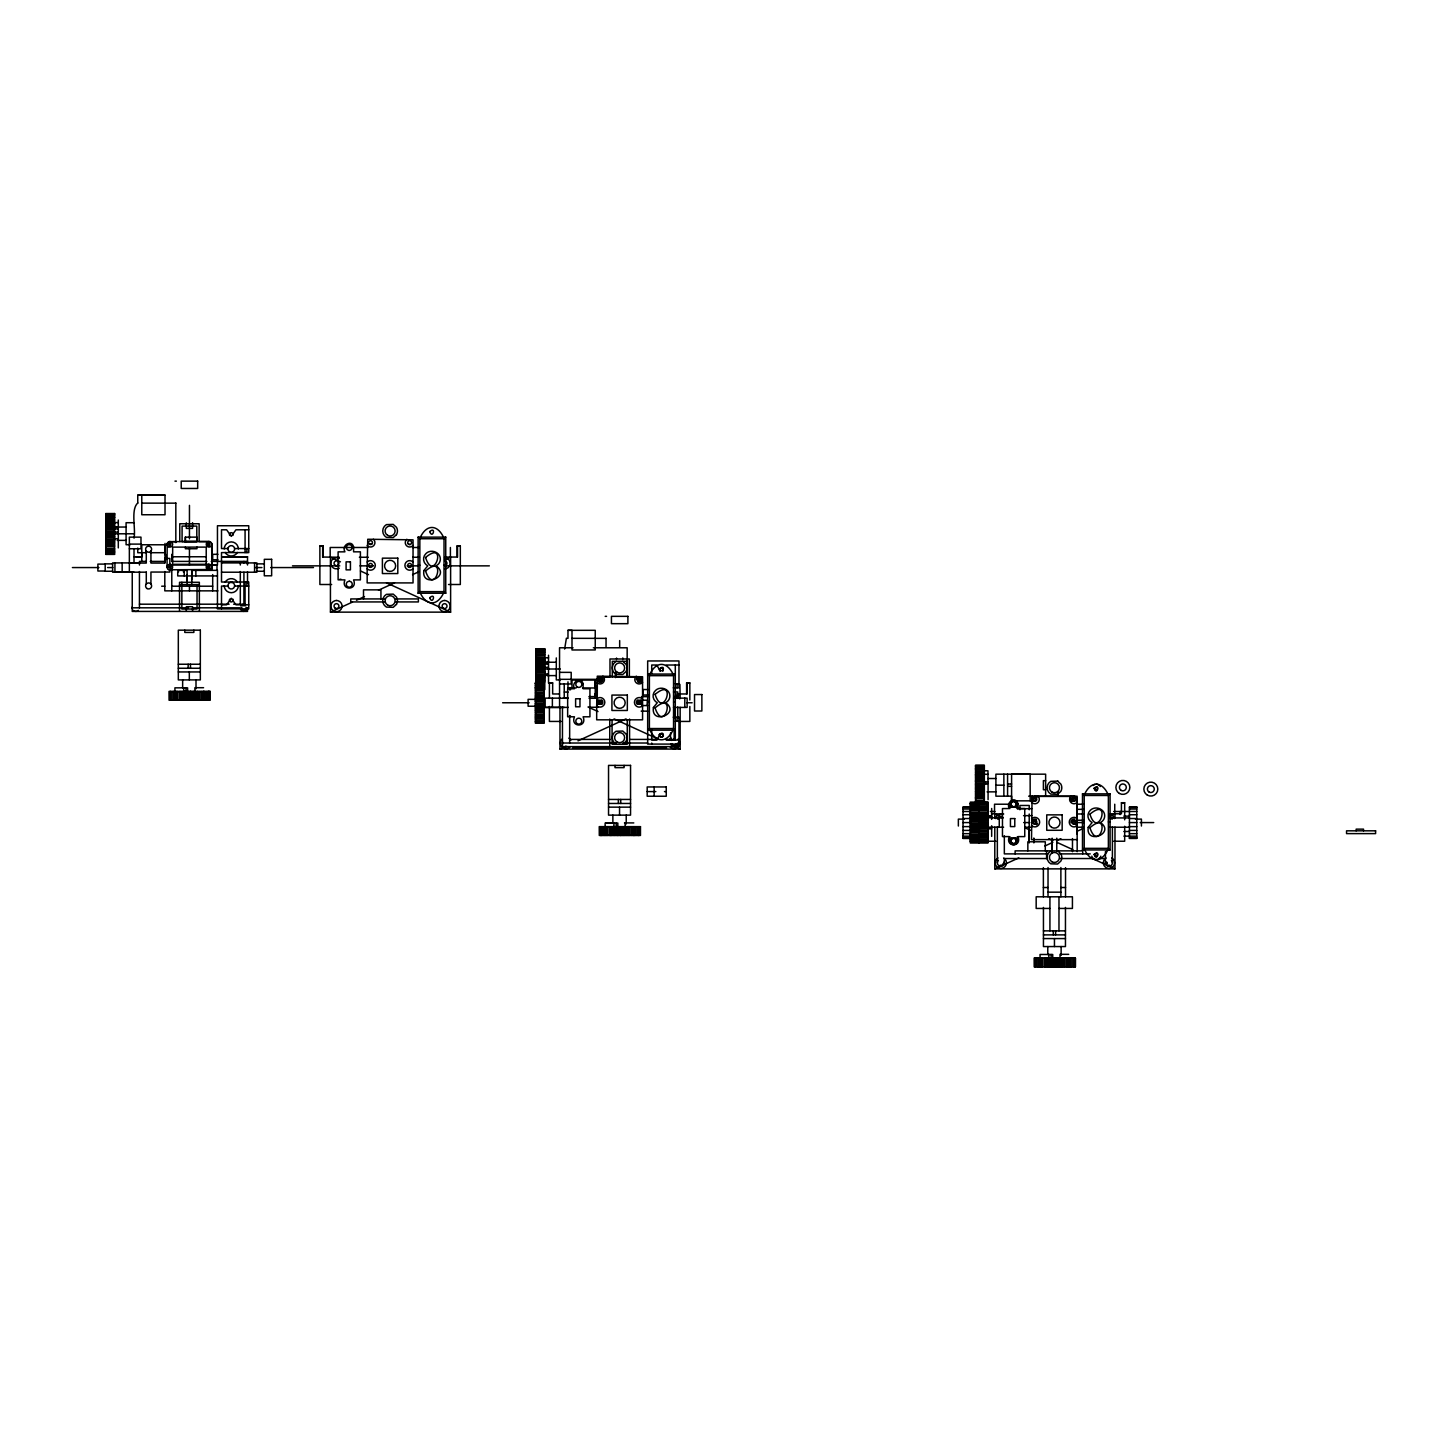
<?xml version="1.0" encoding="UTF-8"?>
<svg xmlns="http://www.w3.org/2000/svg" width="1448" height="1448" viewBox="0 0 1448 1448"><rect width="100%" height="100%" fill="white"/><g stroke="black" fill="none" stroke-linecap="round" stroke-linejoin="round"><path stroke-width="1.5" d="M150.936 551.073L150.936 563.073L164.746 563.073L164.746 558.421L169.85 558.421L169.832 565.625L168.366 567.109L170.231 568.539L171.262 566.729L169.452 565.679M165.018 544.828L165.018 561.408L150.23 561.408M165.742 559.779L165.742 554.331M185.362 541.534L185.362 537.136L196.982 537.136L196.982 541.534L182.086 541.534M187.1 584.612L187.1 574.548M191.733 569.897L191.733 584.612M367.159 568.774L367.159 582.911L413.042 582.911L413.042 539.832L367.738 539.253L367.159 568.774A4.76 4.76 0 0 0 371.756 570.005L372.914 569.535A4.76 4.76 0 0 0 374.308 562.494A4.76 4.76 0 0 0 367.159 562.023M594.965 698.28L594.965 693.628L594.965 698.28L589.046 698.28M595.146 687.999L595.237 680.035M595.961 695.004L595.961 689.538L595.961 692.633M596.685 705.683L596.685 719.819L642.568 719.819L642.568 676.759L597.282 676.18L596.685 705.683A4.76 4.76 0 0 0 601.3 706.932L602.44 706.443A4.76 4.76 0 0 0 603.834 699.42A4.76 4.76 0 0 0 596.685 698.95M627.201 672.361L627.201 676.741L615.563 676.741L615.581 672.361L615.581 677.592M1017.329 808.672L1017.329 804.201L1017.329 808.672L1031.863 808.672M1029.22 826.971L1029.22 842.664L1029.22 813.993M1032.098 795.966L1031.501 839.623L1077.402 839.623M1052.135 851.116L1052.135 838.175M1056.769 851.261L1056.787 838.175M1077.167 834.193L1077.167 826.066M1077.167 822.573L1077.095 809.341L1084.081 809.341M1077.167 851.696L1077.131 796.219L1028.623 796.183M135.84 556.756L141.777 556.828L141.687 552.358M165 554.638L165.018 543.416M206.213 564.304L206.231 547.109L172.674 547.109L172.638 564.322L209.001 564.304M211.698 543.507L211.824 570.349M595.961 692.035L595.237 680.868M597.264 702.316L597.3 685.574M210.376 570.349L211.806 567.779L211.824 544.231M211.824 564.991L211.698 567.815M168.402 544.321C172.167 539.38 170.81 549.697 168.457 543.941M207.535 544.321C211.317 539.38 209.96 549.697 207.589 543.941M207.517 567.109C211.281 562.168 209.924 572.485 207.553 566.729M598.621 679.546L600.087 678.062L601.572 679.546M598.585 702.316C602.35 697.375 600.992 707.692 598.639 701.936M637.754 679.546L639.238 678.062L640.722 679.546M637.735 702.316C641.5 697.375 640.143 707.692 637.772 701.936M224.223 548.937L224.476 547.109A7.059 7.059 0 0 1 238.106 547.109L238.341 548.937M238.341 585.68L238.106 587.508A7.059 7.059 0 0 1 224.476 587.508L224.223 585.68M247.409 608.739L247.518 607.816A3.602 3.602 0 0 1 240.44 608.739L240.314 607.816L192.928 607.816M598.676 679.166L600.087 681.013L601.572 679.546M637.808 679.166L639.238 681.013L640.722 679.546M167.19 543.597L167.045 567.109L169.832 567.109L169.832 565.173M564.63 649.048L566.403 638.224L567.978 638.369L567.978 630.278L571.996 630.278L571.996 649.971L595.237 649.953L595.237 630.314L567.978 630.332M228.006 548.557L221.508 548.557L221.508 529.787L226.63 529.805L231.282 536.375L235.934 529.805L248.748 529.787M248.748 604.83L235.934 604.812L231.282 598.241L226.63 604.812L221.508 604.83M659.908 734.371A1.864 1.864 0 0 0 661.501 737.159A1.864 1.864 0 0 0 663.112 734.371L660.197 733.991L656.849 740.019L651.727 740.037L651.727 729.611M237.4 552.466L236.277 553.932A7.059 7.059 0 0 1 226.286 553.932L225.182 552.466M225.182 582.15L226.286 580.684A7.059 7.059 0 0 1 236.277 580.684L237.4 582.15M372.208 543.597L369.548 544.303A1.937 1.937 0 0 1 369.548 540.937A1.937 1.937 0 0 1 372.462 542.62A1.937 1.937 0 0 1 369.548 544.303M413.042 545.407L412.789 545.733A4.398 4.398 0 0 1 406.562 545.733A4.398 4.398 0 0 1 406.562 539.507L406.888 539.253M601.735 680.506L599.092 681.23A1.937 1.937 0 0 1 599.092 677.863A1.937 1.937 0 0 1 602.006 679.546A1.937 1.937 0 0 1 599.092 681.23M642.568 682.316L642.315 682.66A4.398 4.398 0 0 1 636.088 682.66A4.398 4.398 0 0 1 636.088 676.433L636.414 676.18M662.822 671.058C665.953 662.297 653.754 671.981 663.094 670.551A1.864 1.864 0 0 0 661.501 667.89A1.864 1.864 0 0 0 659.908 670.677L660.197 671.058M1077.402 802.12L1077.131 802.464A4.398 4.398 0 0 1 1070.905 802.464A4.398 4.398 0 0 1 1070.905 796.219L1071.249 795.966M420.391 537.136C426.635 524.248 437.242 524.248 443.486 537.136M443.486 593.227C437.242 606.115 426.635 606.115 420.391 593.227M649.935 674.062C656.161 661.175 666.786 661.175 673.012 674.062M673.012 730.154C666.786 743.041 656.161 743.041 649.935 730.154M1084.751 793.866C1090.977 780.979 1101.602 780.979 1107.829 793.866M1107.829 849.958C1101.602 862.845 1090.977 862.845 1084.751 849.958M418.128 537.136L419.848 538.746L444.029 538.746L445.749 537.136L445.749 593.227L418.128 593.227L418.128 537.136L445.749 537.136M418.128 593.227L419.848 591.635L444.029 591.635L445.749 593.227M673.555 675.673L675.275 674.062L647.672 674.062L649.392 675.673L673.555 675.673L673.555 728.543L675.275 730.154L647.672 730.154L649.392 728.543L673.555 728.543M1082.489 793.866L1084.208 795.477L1108.372 795.477L1110.091 793.866L1110.091 849.958L1082.489 849.958L1082.489 793.866L1110.091 793.866M1082.489 849.958L1084.208 848.347L1108.372 848.347L1110.091 849.958M1033.51 797.975L1033.908 797.667A1.937 1.937 0 0 1 1036.822 799.35A1.937 1.937 0 0 1 1033.908 801.016A1.937 1.937 0 0 1 1033.908 797.667M340.461 561.842L330.434 557.263L330.434 612.142L352.479 602.078M356.479 600.25L364.498 596.594M378.507 590.187L394.526 582.874M412.553 574.639L418.562 571.906M444.608 560.014L450.618 557.263L450.618 612.142L330.434 612.142M559.978 707.348L559.978 749.069L565.987 746.317M578.005 740.833L626.061 718.878M676.144 696.017L680.144 694.189M994.794 827.152L994.794 868.872L1018.831 857.886M1044.859 845.994L1052.877 842.338M1056.877 840.51L1060.895 838.682M1076.914 831.369L1082.923 828.618M1108.969 816.726L1114.978 813.993L1114.978 818.373M169.108 569.788L210.394 569.516M616.504 661.302L615.961 661.537A7.349 7.349 0 0 0 615.961 674.279L622.749 674.515L626.007 671.582A7.349 7.349 0 0 0 626.007 664.234L622.749 661.302M622.749 744.236L626.007 741.322A7.349 7.349 0 0 0 626.007 733.955L622.749 731.041L615.961 731.276A7.349 7.349 0 0 0 615.961 744.019L616.504 744.236M1051.32 850.845L1050.777 851.062A7.349 7.349 0 0 0 1050.777 863.804L1057.583 864.04L1060.823 861.126A7.349 7.349 0 0 0 1060.823 853.759L1057.583 850.845M444.572 568.937L446.02 568.738A5.611 5.611 0 0 0 444.572 557.697M1034.089 796.418L1074.814 796.418M410.164 544.502L408.698 544.303M639.708 681.411L638.224 681.23A1.937 1.937 0 0 1 638.224 677.863A1.937 1.937 0 0 1 641.138 679.546A1.937 1.937 0 0 1 638.224 681.23M169.163 541.624L209.67 541.606M599.381 676.831L639.889 676.813M331.646 584.503L319.881 584.503L319.881 546.005L323.121 546.005L323.121 557.046L339.339 557.263M558.711 693.972L552.665 693.972L552.665 682.931L549.407 682.931L549.407 697.9M984.224 802.735L987.482 802.735L987.482 809.36M141.687 556.828L134.121 556.828M210.974 565.136L217.453 564.991L217.453 525.751L248.748 525.751L248.748 552.593L221.508 552.593L221.508 582.024L248.748 582.024L248.748 608.866L217.453 608.866L217.453 570.349L191.751 570.385L191.733 579.96M1077.095 820.256L1084.081 820.256M134.012 572.213L114.935 572.213L114.935 562.91M560.286 698.135L545.154 698.135L545.154 707.42L564.231 707.42M444.988 557.046L457.061 557.046L457.061 546.005L460.319 546.005L460.319 584.503L448.536 584.503M676.524 693.972L686.605 693.972L686.605 682.931L689.845 682.931L689.845 700.036M1124.68 819.84L1124.68 802.735L1121.422 802.735L1121.422 813.776L1109.331 813.776M185.362 541.534L196.801 541.498L196.801 526.095L182.086 526.095L182.086 541.534M666.152 665.03L678.967 665.012M174.973 481.134L176.366 481.134M137.759 495.216L165.018 495.18M137.759 502.999C130.537 509.587 135.895 528.375 134.049 538.185M141.777 503.126L175.823 503.162M105.776 513.787L114.573 513.841M105.776 514.203L114.573 514.203M105.776 514.746L114.573 514.746M105.776 515.47L114.573 515.47M105.776 516.664L114.573 516.773M105.776 517.425L114.573 517.425M105.776 517.696L114.573 517.696M105.776 519.217L114.573 519.217M105.776 520.701L114.573 520.701M105.776 522.221L114.573 522.221M105.776 522.565L118.302 522.583M105.776 522.855L114.573 522.855M134.049 522.71L126.085 522.71L126.085 544.72L130.067 544.72M105.776 523.235L114.573 523.235M105.776 523.814L114.573 523.814M105.776 524.918L114.573 524.918M105.776 525.841L114.573 525.841M105.776 527.108L126.085 527.036M114.573 527.271L118.157 527.271M105.776 528.429L114.573 528.429M114.573 528.882L118.157 528.882M105.776 529.787L114.573 529.787M105.776 531.362L114.573 531.362M114.573 532.122L118.302 532.122M105.776 532.321L114.573 532.321M105.776 533.045L114.573 533.045M105.776 533.371L114.573 533.371M114.573 533.805L134.049 533.787M105.776 534.529L114.573 534.529M105.776 535.887L114.573 535.887M105.776 536.375L114.573 536.375M105.776 536.991L114.573 536.991M105.776 537.805L114.573 537.805M114.573 538.728L118.157 538.728M105.776 539.416L114.573 539.416M105.776 539.724L114.573 539.724M105.776 539.851L114.573 539.851M117.252 540.375L126.085 540.375M105.776 540.538L114.573 540.538M105.776 541.697L114.573 541.697M173.579 541.679L175.823 541.751M105.776 542.747L114.573 542.747M105.776 543.977L114.573 543.977M129.361 544.104L140.981 544.104M167.932 544.321L169.868 544.321L169.868 542.385M207.082 544.321L209.019 544.321L209.019 542.385M167.316 544.792L141.777 544.756L141.777 561.408M105.776 545.353L114.573 545.353M319.881 546.005L323.121 546.005M457.061 546.005L460.319 546.005M105.776 546.656L114.573 546.656M368.009 547.489L330.18 547.489L330.18 557.227M412.517 547.489L419.196 547.489M105.776 548.502L114.573 548.502M129.361 548.756L140.981 548.756L140.981 537.136L129.361 537.136L129.361 572.177M234.576 548.557L248.748 548.557M105.776 549.679L114.573 549.679M105.776 551.127L114.573 550.964M105.776 551.815L114.573 551.815M105.776 552.702L114.573 552.702M145.995 552.702L137.759 552.738L137.759 548.05M150.23 552.702L165.018 552.702M105.776 554.15L114.573 554.113M217.924 554.312L212.693 554.331L212.693 559.797L217.924 559.779M247.518 556.756L221.816 556.774L247.518 556.756L247.518 565.01M206.358 556.756L171.787 556.774L171.787 559.779L171.787 554.331M359.376 557.263L368.281 557.263M412.789 557.263L419.449 557.263M145.995 561.371L139.442 561.408L139.442 565.01M171.678 561.408L206.883 561.408M211.245 561.408L247.518 561.408M139.442 562.91L112.618 562.91L112.618 572.213L146.284 572.177M221.508 562.91L256.911 562.91L256.911 572.213L221.508 572.213M129.361 563.073L146.284 563.073L146.284 551.073M112.618 563.869L105.197 563.869L105.197 571.254L112.618 571.254M256.911 563.869L264.314 563.869M105.197 564.105L97.885 564.105L97.885 571.019L105.197 571.019M172.059 565.01L206.213 564.991M210.865 564.991L217.164 565.01M418.128 565.191L419.848 565.191M444.029 565.191L445.749 565.191M292.478 565.86L339.755 565.86M360.009 565.86L373.53 565.86M407.123 565.86L418.237 565.86M444.898 565.86L489.352 565.86M207.046 567.109L208.983 567.109L208.983 565.173M72.4 567.562L98.916 567.562M107.605 567.562L112.835 567.562M254.939 567.562L261.925 567.562M270.722 567.562L313.474 567.562M177.724 570.349L187.1 570.385M256.911 571.254L264.314 571.254M178.665 571.743L177.724 571.743L177.724 575.924L217.453 575.924M183.281 571.743L184.222 571.743M339.846 579.272L341.022 579.272M179.534 584.612L199.353 584.612M161.669 586.205L164.8 586.205M171.787 586.205L212.693 586.205M228.006 586.06L221.508 586.06L221.508 608.866M234.576 586.06L248.748 586.06M217.924 590.856L164.8 590.856L164.8 571.544M384.571 598.929L350.76 598.929L350.76 601.934L384.571 601.934M395.847 598.929L418.382 598.929L418.382 601.934L395.847 601.934M139.442 604.196L229.11 604.196M233.599 604.196L244.857 604.323A3.602 3.602 0 0 1 245.726 604.685M132.239 607.816L188.475 607.816M605.192 616.341L606.585 616.341M571.996 638.333L606.042 638.369M573.064 647.781L559.543 647.781L559.58 707.384M593.354 647.781L627.165 647.781L627.165 665.809M535.995 649.048L544.792 649.012M535.995 649.428L544.792 649.428M535.995 650.677L544.792 650.677M535.995 651.98L544.792 651.871M535.995 652.903L544.792 652.903M535.995 654.424L544.792 654.424M535.995 655.926L544.792 655.926M535.995 657.446L544.792 657.627M535.995 657.772L548.521 657.79M535.995 658.062L544.792 658.062M535.995 659.021L544.792 659.021M535.995 660.125L544.792 660.125M535.995 661.066L544.792 661.066M543.054 662.243L556.304 662.243M535.995 662.315L548.376 662.496M544.792 663.166L548.376 663.166M535.995 663.636L544.792 663.636M178.321 664.234L200.331 664.234M535.995 664.306L548.376 664.089M535.995 664.505L544.792 664.65M535.995 665.012L544.792 665.012M535.995 666.569L544.792 666.569M548.521 667.347L535.995 667.546M178.321 668.252L200.331 668.252M535.995 668.27L544.792 668.27M535.995 668.578L544.792 668.578M544.792 669.03L560.286 668.994M535.995 669.736L544.792 669.736M535.995 671.094L544.792 671.094M535.995 671.601L544.792 671.601M178.321 671.944L200.331 671.944M535.995 672.216L544.792 672.216M559.58 672.361L571.2 672.361L571.2 683.981L559.58 683.981M535.995 673.012L544.792 673.012M544.792 673.954L548.376 673.954M535.995 674.569L544.792 674.623M535.995 674.931L544.792 674.931M535.995 675.058L548.521 675.184M543.054 675.383L548.376 675.383M535.995 675.745L544.792 675.745M547.471 675.601L556.304 675.601M535.995 676.904L544.792 676.904M600.106 676.741L609.988 676.741L609.988 658.985L629.355 658.985L629.355 676.705M629.192 676.741L639.165 676.741M535.995 677.954L544.792 677.954M535.995 679.184L544.792 679.184M559.58 679.329L597.861 679.329M598.151 679.546L600.087 679.546L600.087 677.592M637.301 679.546L639.238 679.546L639.238 677.592M560.286 679.927L556.304 679.927L556.304 657.917M571.996 679.999L597.535 679.999M535.995 680.578L544.792 680.578M535.995 681.682L544.792 681.863M549.407 682.931L552.665 682.931M686.605 682.931L689.845 682.931M535.416 683.384L544.231 683.384M535.416 683.474L544.231 683.474M535.416 683.963L544.231 683.963M675.293 683.764L678.967 683.764M535.416 685.483L544.231 685.483M535.416 687.04L544.231 687.04M535.416 687.51L544.231 687.51M203.571 687.71L194.901 687.71L194.955 700.235M567.978 687.8L571.996 687.891M673.248 687.818L678.967 687.818L678.967 660.958L647.672 660.958L647.672 744.091L678.967 744.091L678.967 717.231L673.248 717.231M535.416 687.963L544.231 687.963M576.214 687.909L567.978 687.945L567.978 681.845M582.549 687.909L595.237 687.999M535.416 688.651L544.231 688.524M648.143 689.538L642.912 689.538L642.912 695.004L648.143 695.004M535.416 689.881L544.231 689.881M569.372 689.755L570.566 689.755M535.416 690.967L544.231 690.967M564.34 692.054L568.123 692.054M673.465 691.981L677.736 691.981L677.736 698.135M535.416 692.669L544.231 692.669M535.416 693.918L544.231 693.737M535.416 695.348L544.231 695.348M535.416 696.542L544.231 696.542M588.902 696.633L595.237 696.579L595.237 679.963M641.464 696.633L647.998 696.633M677.736 696.633L674.135 696.633L674.135 698.135M535.416 697.538L544.231 697.538M563.091 698.135L567.851 698.135M673.519 698.135L687.13 698.135L687.13 707.42L673.483 707.42M535.416 698.244L544.231 698.244M559.58 698.28L568.322 698.28M544.231 699.438L528.104 699.33L528.104 706.226L535.416 706.226M642.043 700.199L647.383 700.217L647.202 705.556M535.416 700.741L544.231 700.741M535.416 701.122L544.231 701.122M535.416 701.683L544.231 701.683M598.115 702.316L600.051 702.316L600.051 700.38M637.265 702.316L639.202 702.316L639.202 700.38M647.672 702.117L649.392 702.117M673.555 702.117L675.275 702.117M502.619 702.769L529.135 702.769M686.913 702.769L692.144 702.769M535.416 703.33L544.231 703.33M535.416 703.891L544.231 703.891M535.416 704.289L544.231 704.289M535.416 705.574L544.231 705.574M642.043 705.556L647.672 705.556M535.416 706.769L544.231 706.769M535.416 707.475L544.231 707.475M545.154 707.42L568.322 707.384M588.902 707.258L597.952 707.258M535.416 708.47L544.231 708.47M535.416 709.665L544.231 709.665M535.416 710.461L544.231 710.461M535.416 711.185L544.231 711.312M641.192 711.149L647.672 711.149M535.416 712.525L544.231 712.525M535.416 714.19L544.231 714.19M535.416 715.258L544.231 715.258M569.372 716.199L570.566 716.199M535.416 716.47L544.231 716.47M535.416 717.647L544.231 717.647M535.416 718.262L544.231 718.262M535.416 719.819L544.231 719.819M535.416 721.339L544.231 721.339M675.293 721.285L678.967 721.285M561.191 721.43L549.407 721.43L549.407 706.461M678.877 721.43L689.845 721.43L689.845 706.461M544.231 721.973L535.416 721.973L544.231 722.081M569.661 739.421L610.006 739.421M629.844 739.421L657.989 739.421M666.044 739.421L675.076 739.548M562.457 743.023L616.468 743.023M623.147 743.023L647.672 743.023M572.684 748.037L666.569 748.037M559.978 749.069L680.144 749.069L680.144 707.348M975.554 765.576L984.35 765.539M975.554 765.956L984.35 765.956M975.554 766.589L984.35 766.481M975.554 767.205L984.35 767.205M975.554 768.399L984.35 768.399M975.554 768.508L984.35 768.508M975.554 769.178L984.35 769.178M975.554 769.431L984.35 769.431M984.387 770.77L987.97 770.77L987.97 783.459L984.387 783.459M975.554 770.951L984.35 770.951M975.554 772.454L984.35 772.454M984.35 773.974L975.554 774.155L988.079 774.318M975.554 774.59L984.35 774.59M975.554 774.97L984.35 774.97M975.554 775.549L984.35 775.549M975.554 776.653L984.35 776.653M975.554 777.594L984.35 777.594M987.97 778.517L995.898 778.517M975.554 778.843L984.35 778.843M975.554 780.164L984.35 780.164M1045.637 780.653L1043.393 780.653L1043.393 789.721L1045.637 789.721M975.554 780.834L984.35 781.033M1057.963 781.106L1050.777 781.341A7.349 7.349 0 0 0 1050.777 794.083L1057.583 794.319L1060.823 791.386A7.349 7.349 0 0 0 1060.823 784.038L1057.583 781.106M975.554 781.178L984.35 781.178M975.554 781.54L984.35 781.54M984.387 781.848L987.97 781.848M975.554 783.096L984.35 783.096M975.554 784.074L988.079 783.875L988.079 799.658M1007.573 784.02L1011.591 784.001M975.554 784.798L984.35 784.798M975.554 785.106L984.35 785.106M995.898 785.178L1003.862 785.178M975.554 786.264L984.35 786.264M1007.573 786.336L1011.591 786.336M975.554 787.621L984.35 787.621M975.554 788.128L984.35 788.128M975.554 788.744L984.35 788.744M975.554 789.54L984.35 789.54M975.554 791.151L984.35 791.151M647.184 791.585L655.835 791.585M664.469 791.585L666.261 791.585M975.554 791.459L984.35 791.585M987.065 791.857L995.898 791.857M975.554 792.273L984.35 792.273M975.554 793.432L984.35 793.432M975.554 794.481L984.35 794.481M975.554 795.712L984.35 795.712M975.554 797.106L984.35 797.106M975.554 797.215L984.35 797.215M975.554 797.703L984.35 797.703M975.554 798.246L984.35 798.21M975.554 798.391L984.35 798.391M608.54 799.441L630.55 799.441M975.554 800.255L984.35 800.255M1031.827 800.835L1011.591 800.835L1011.591 774.173L1030.143 774.209L1030.18 800.835M975.554 801.414L984.35 801.414M983.536 801.83L987.934 801.866L987.934 843.044L970.323 843.008L970.323 802.12L976.929 802.138M975.554 802.699L987.934 802.807M1121.422 802.735L1124.68 802.735M970.323 803.26L976.929 803.188M979.138 803.369L987.934 803.369M608.54 803.459L630.55 803.459M975.554 803.568L984.35 803.568L984.35 765.268L975.554 765.268L975.554 804.943M970.323 803.767L979.138 803.767M970.323 804.165L976.929 804.165M1010.107 804.219L994.541 804.219L994.541 813.957M1076.878 804.219L1083.556 804.219M979.138 804.889L987.934 804.889M970.323 805.287L979.138 805.287M979.138 806.446L987.934 806.446M987.934 806.844L963.01 806.916L963.01 838.464L970.323 838.464M608.54 807.151L630.55 807.151M970.323 807.314L979.138 807.314M963.01 807.441L970.323 807.441M1129.44 807.441L1136.77 807.441M970.323 807.767L979.138 807.767M979.138 807.984L987.934 807.984M970.323 808.31L979.138 808.455M970.323 808.599L979.138 808.599M963.01 809.016L970.323 809.016M1129.44 809.016L1136.77 809.016M979.138 809.215L987.934 809.215M970.323 809.685L979.138 809.685M979.138 810.301L987.934 810.301M970.323 810.771L979.138 810.771M963.01 811.495L970.323 811.495M990.36 811.495L994.939 811.495M1113.621 811.495L1136.77 811.495M979.138 812.02L987.934 812.02M970.323 812.473L979.138 812.473M970.323 813.667L979.138 813.686M970.323 813.722L979.138 813.722M991.518 813.776L1003.699 813.993M1077.167 813.975L1084.081 813.975M970.323 814.5L987.934 814.609M963.01 814.735L970.323 814.735M1129.44 814.735L1136.77 814.735M970.323 815.152L979.138 815.152M1023.555 815.658L1031.863 815.64M979.138 815.839L991.663 816.075M970.323 816.346L979.138 816.346M1123.865 816.147L1129.44 816.147M987.934 816.491L991.663 816.491M979.138 816.889L987.934 816.889M970.323 817.342L979.138 817.342M979.138 817.649L1003.138 817.921M1109.15 817.921L1129.44 817.921M970.323 818.048L979.138 818.048M963.01 818.518L970.323 818.518M1129.44 818.518L1136.77 818.518M964.35 819.115L958.359 819.115L958.359 826.03M979.138 818.844L987.934 818.844M1135.431 819.115L1141.422 819.115L1141.422 826.03M970.323 819.224L979.138 819.224M979.138 820.039L987.934 820.039M979.138 820.129L987.934 820.129M970.323 820.527L987.934 820.364M970.323 820.907L987.934 820.889M970.323 821.487L979.138 821.487M1082.489 821.903L1084.208 821.903M1108.372 821.903L1110.091 821.903M963.01 822.573L970.323 822.573M979.138 822.536L987.934 822.536M1023.645 822.573L1029.781 822.573M1076.606 822.573L1083.918 822.573M1129.44 822.573L1136.77 822.573M1140.21 822.573L1153.712 822.573M605.916 822.916L613.916 822.916L613.916 826.645M624.468 822.916L633.79 822.916M970.323 823.134L987.934 823.152M979.138 823.568L987.934 823.568M970.323 823.695L987.934 823.677M970.323 824.075L979.138 824.075M979.138 824.98L987.934 824.98M970.323 825.378L979.138 825.378M979.138 826.174L987.934 826.174M963.01 826.627L979.138 826.573M1129.44 826.627L1136.77 826.627M979.138 826.808L987.934 826.808M970.323 827.261L979.138 827.261M985.907 827.224L1003.591 827.224M1025.003 827.224L1031.736 827.224M1076.769 827.224L1083.249 827.224M1109.15 827.224L1129.44 827.224M979.138 827.749L991.663 827.695M970.323 828.274L979.138 828.274M979.138 828.908L991.663 828.799M970.323 829.469L979.138 829.469M963.01 830.41L970.323 830.41M979.138 830.41L987.934 830.591L979.138 830.808M1129.44 830.41L1136.77 830.41M970.323 830.935L979.138 830.989M1123.865 831.496L1129.44 831.496M979.138 832.057L987.934 832.057M970.323 832.329L979.138 832.329M963.01 833.65L970.323 833.65M979.138 833.632L987.934 833.632M1129.44 833.65L1136.77 833.65M970.323 833.976L979.138 833.976M979.138 834.682L987.934 834.682M970.323 835.044L979.138 835.044M979.138 835.876L987.934 835.876M963.01 836.148L987.934 836.256M1123.865 836.148L1136.77 836.148M970.323 836.51L979.138 836.329M979.138 836.745L987.934 836.745M970.323 837.034L987.934 837.107M970.323 837.451L979.138 837.451M963.01 837.704L970.323 837.704M1129.44 837.704L1136.77 837.704M970.323 838.066L987.934 837.939M963.01 838.247L970.323 838.247M1129.44 838.247L1136.77 838.247M970.323 839.605L987.934 839.478M970.323 840.709L987.934 840.745M970.323 841.143L987.934 841.016M986.432 841.234L996.007 841.234M1113.693 841.234L1124.68 841.234L1124.68 826.265M979.138 841.668L987.934 841.668M970.323 841.759L987.934 841.831M979.138 842.066L987.934 842.066M1046.669 853.886L1004.333 853.886L1004.333 835.822M1059.737 853.886L1090.217 853.886M1047.013 858.537L1004.333 858.537L1004.333 862.827M1060.28 858.537L1094.199 858.537M1098.67 858.537L1105.439 858.537M994.794 868.872L1114.978 868.872L1114.978 827.152M1043.375 887.515L1048.026 887.515M1060.877 887.515L1065.529 887.515M1048.026 892.167L1060.877 892.167M1049.927 908.439L1036.171 908.439L1036.171 896.801L1072.425 896.801L1072.425 908.439L1058.977 908.439M1043.447 930.865L1065.457 930.865M1043.447 934.883L1065.457 934.883M1043.447 938.575L1065.457 938.575M1068.696 954.341L1060.026 954.341L1060.081 966.866M1075.375 958.051L1034.144 958.051L1034.198 966.866L1075.375 966.866L1075.375 958.051L1075.339 966.866M208.946 541.534L199.136 541.516L199.136 523.76L179.769 523.76L179.769 541.534M666.152 740.019L678.967 740.037M232.151 582.458L231.282 582.349A3.349 3.349 0 0 0 227.951 585.68L228.06 586.549A3.349 3.349 0 0 0 234.522 586.549L234.63 585.68A3.349 3.349 0 0 0 231.282 582.349L231.282 582.024M1073.059 801.016A1.937 1.937 0 0 0 1075.973 799.35A1.937 1.937 0 0 0 1073.059 797.667A1.937 1.937 0 0 0 1073.059 801.016L1073.529 801.215M1002.812 817.649L994.794 813.993L994.794 818.373M1024.84 827.713L1030.849 830.446M1048.877 838.682L1052.877 840.51M1056.877 842.338L1072.914 849.65M1090.941 857.886L1114.978 868.872M360.48 570.983L368.498 574.639M386.526 582.874L450.618 612.142M588.015 706.986L598.024 711.565M614.061 718.878L658.116 739.005M674.135 746.317L680.144 749.069M1037.655 795.966L1037.999 796.219A4.398 4.398 0 0 1 1037.999 802.464A4.398 4.398 0 0 1 1031.772 802.464L1031.501 802.12M602.839 676.18L603.164 676.433A4.398 4.398 0 0 1 603.164 682.66A4.398 4.398 0 0 1 596.938 682.66L596.685 682.316M373.312 539.253L373.638 539.507A4.398 4.398 0 0 1 373.638 545.733A4.398 4.398 0 0 1 367.412 545.733L367.159 545.407M145.995 550.692L146.465 551.326A3.023 3.023 0 0 0 151.533 549.969A3.023 3.023 0 0 0 147.823 546.276A3.023 3.023 0 0 0 146.465 551.326M659.908 670.677L656.849 665.03L651.727 665.012L651.727 673.338M1011.591 800.798L1011.591 796.165L995.898 796.183L995.898 774.173L1045.637 774.173L1045.637 796.183M169.832 569.897L169.85 572.051L150.936 572.051L150.936 584.051M196.982 547.109L196.982 548.756L185.362 548.756L185.362 547.109M1363.527 830.826L1363.527 829.143L1356.161 829.143L1356.161 830.826M1120.137 811.495L1120.137 814.591M1114.743 804.219L1114.743 814.319M1112.408 826.79L1112.408 862.827M1108.372 795.477L1108.372 848.347M1105.439 851.569L1105.439 862.827M1084.208 795.477L1084.208 848.347M1082.724 853.886L1082.724 850.863L1015.12 850.863L1015.12 853.886M1077.04 799.332L1077.04 822.12M1074.145 958.051L1074.145 966.866M1074 958.051L1074 966.866M1073.33 958.051L1073.33 966.866M1072.479 838.573L1072.479 851.696M1071.792 958.051L1071.792 966.866M1070.253 958.051L1070.253 966.866M1069.42 958.051L1069.42 966.866M1068.208 958.051L1068.208 966.866M1066.995 958.051L1066.995 966.866M1065.963 958.051L1065.963 966.866M1065.529 867.642L1065.529 896.801M1065.457 907.444L1065.457 946.558L1043.447 946.558L1043.447 907.444M1064.37 958.051L1064.37 966.866M1063.14 958.051L1062.977 966.866L1062.742 958.051M1062.253 958.051L1062.253 966.866M1061.239 958.051L1061.239 966.866M1060.877 867.533L1060.877 896.801M1061.131 946.558L1061.131 955.39M1059.121 958.051L1059.121 966.866M1058.977 896.801L1058.977 930.865M1058.506 958.051L1058.506 966.866M1057.963 791.984L1057.963 796.328M1057.312 958.051L1057.312 966.866M1055.9 958.051L1055.99 966.866M1055.61 930.865L1055.61 934.883M1055.465 958.051L1055.465 966.866M1054.85 958.051L1054.85 966.866M1054.452 938.575L1054.452 946.558M1053.275 930.865L1053.293 934.883M1053.203 958.051L1053.203 966.866M1052.732 959.807L1052.732 954.485L1040.044 954.485L1040.207 966.866M1052.696 958.051L1052.443 966.866M1052.135 839.333L1052.135 852.818M1052.352 958.051L1052.352 966.866M1051.121 954.485L1051.176 966.866M1049.927 896.801L1049.927 930.865M1049.981 958.051L1049.981 966.866M1049.203 958.051L1049.203 966.866M1048.823 954.341L1048.823 958.051M1048.026 867.533L1048.026 896.801M1048.171 958.051L1048.171 966.866M1047.773 946.558L1047.773 954.485M1046.922 958.051L1046.922 966.866M1046.596 850.899L1046.596 858.537M1045.546 958.051L1045.546 966.866M1045.293 850.863L1045.293 841.795L1027.845 841.795L1027.845 850.863M1045.365 958.051L1045.365 966.866M1044.352 958.051L1044.352 966.866M1043.375 867.642L1043.375 896.801M1042.632 958.051L1042.632 966.866M1041.546 958.051L1041.546 966.866M1039.646 958.051L1039.646 966.866M1039.175 958.051L1039.175 966.866M1038.777 958.051L1038.777 966.866M1037.22 958.051L1037.22 966.866M1035.7 958.051L1035.7 966.866M1035.284 958.051L1035.284 966.866M1035.139 958.051L1035.139 966.866M1029.256 809.758L1029.22 805.468L1019.917 805.486L1019.917 809.758M1017.329 836.727L1017.329 840.944M1009.89 804.201L1009.89 808.527M1009.89 836.636L1009.89 840.944M1007.573 774.173L1007.573 796.183M1003.862 774.173L1003.862 796.183M999.265 817.921L999.265 827.224M997.346 826.79L997.346 862.827M991.663 808.491L991.663 819.405M991.663 825.758L991.663 836.383M987.011 802.753L987.011 809.432M979.138 802.807L979.138 843.044M687.058 682.949L687.058 694.099M684.795 698.135L684.795 707.42M679.927 684.415L680.144 698.569M677.736 706.986L677.736 718.244M677.736 743.023L677.736 746.625L562.457 746.625L562.457 706.986M677.103 683.764L677.103 687.818M677.103 717.231L677.103 721.285M675.293 665.012L675.293 740.037M674.135 707.42L674.135 718.081M674.135 728.76L674.135 739.421L673.211 739.548A3.602 3.602 0 0 0 671.601 740.471M670.533 732.887L670.533 739.421M654.152 786.952L654.152 796.237M651.727 743.023L651.727 744.091M649.392 675.673L649.392 728.543M639.473 826.645L639.093 835.442M638.423 826.645L638.423 835.442M638.17 826.645L638.097 835.442M636.885 826.645L636.885 835.442M635.346 826.645L635.346 835.442M634.514 826.645L634.514 835.442M634.152 826.645L634.152 835.442M633.681 826.645L633.663 835.442M633.301 826.645L633.301 835.442M632.088 826.645L632.088 835.442M631.057 826.645L631.057 835.442M629.572 719.059L629.572 746.571M629.464 826.645L629.464 835.442M628.07 826.645L628.233 835.442M627.835 826.645L627.835 835.442M627.255 719.819L627.255 744.236L612.07 744.236L612.07 719.819M627.02 676.705L627.02 661.302L612.305 661.302L612.305 676.741M626.224 815.134L626.224 823.966M626.332 826.645L626.332 835.442M625.12 822.916L625.174 835.442M624.07 765.395L624.07 767.639L615.02 767.639L615.02 765.395M624.215 826.645L624.215 835.442M623.599 826.645L623.599 835.442M622.785 657.935L622.785 658.985M622.405 826.645L622.405 835.442M620.703 799.441L620.703 803.459M620.559 826.645L620.559 835.442M619.943 826.645L619.943 835.442M619.672 640.577L619.672 647.274M619.545 807.151L619.545 815.134M618.368 799.441L618.386 803.459M618.296 826.645L618.296 835.442M617.789 835.442L617.825 823.061L605.137 823.061L605.137 826.645M617.536 826.645L617.445 835.442M616.54 658.044L616.54 658.985M616.215 823.061L616.269 835.442M615.074 826.645L615.074 835.442M614.296 826.645L614.296 835.442M613.264 826.645L613.264 835.442M612.866 815.134L612.866 823.061M612.015 826.645L612.015 835.442M611.436 826.645L611.436 835.442M610.567 826.645L610.64 835.442M610.459 826.645L610.459 835.442M609.753 719.059L609.753 746.571M609.445 826.645L609.445 835.442M607.726 826.645L607.726 835.442M606.64 826.645L606.64 835.442M606.042 638.224L606.042 647.147M605.391 826.645L605.391 835.442M604.269 826.645L604.269 835.442M603.87 826.645L603.87 835.442M602.314 826.645L602.314 835.442M601.517 826.645L601.517 835.442M601.228 826.645L601.228 835.442M600.793 826.645L600.793 835.442M600.232 826.645L600.377 835.442M571.996 679.963L571.996 687.999M569.661 715.475L569.661 743.023M564.231 683.981L564.231 698.28M552.376 698.135L552.376 707.384M548.521 655.238L548.521 683.13M544.792 689.628L544.792 648.74L535.995 648.74L535.995 689.628M457.532 546.023L457.532 557.172M450.4 547.489L450.4 557.589M444.029 538.746L444.029 591.635M419.848 538.746L419.848 591.635M380.933 598.929L380.933 589.861L363.502 589.861L363.502 598.929M322.669 546.023L322.669 557.172M254.577 562.91L254.577 572.213M247.518 571.779L247.518 583.037M247.518 607.816L247.518 611.418L132.239 611.418L132.239 571.779M246.884 548.557L246.884 552.593M246.884 582.024L246.884 586.06M245.074 529.805L245.074 552.593M245.074 582.024L245.074 604.812M243.916 561.408L243.916 562.91M243.916 572.213L243.916 604.196L242.993 604.323A3.602 3.602 0 0 0 240.802 606.006M240.314 562.91L240.314 565.01M240.314 571.544L240.314 604.196M217.001 564.991L217.001 570.349M212.693 574.585L212.693 590.856M209.254 691.42L209.254 700.235M209.037 691.42L209.037 700.235M208.874 691.42L208.874 700.235M208.204 691.42L208.204 700.235M207.951 691.42L207.879 700.235M206.684 691.42L206.684 700.235M205.127 691.42L205.127 700.235M204.295 691.42L204.295 700.235M203.933 691.42L203.933 700.235M203.462 691.42L203.462 700.235M203.082 691.42L203.082 700.235M201.869 691.42L201.869 700.235M200.838 691.42L200.838 700.235M199.353 611.346L199.353 582.295L179.534 582.295L179.534 611.346M199.245 691.42L199.245 700.235M197.851 691.42L197.779 700.235M197.616 691.42L197.616 700.235M197.037 584.612L197.037 609.029L181.851 609.029L181.851 582.295M196.005 679.908L196.005 688.741M196.113 691.42L196.113 700.235M195.86 570.349L195.86 575.924M193.996 691.42L193.996 700.235M193.851 630.17L193.851 632.432L184.801 632.432L184.801 630.17M193.38 691.42L193.38 700.235M192.566 522.71L192.566 528.411L186.321 528.411L186.321 522.819M192.566 611.346L192.566 606.712L186.321 606.712L186.321 611.346M192.186 691.42L192.186 700.235M190.865 691.42L190.865 700.235M190.774 691.42L190.774 700.235M190.484 664.234L190.484 668.252M190.34 691.42L190.34 700.235M189.724 691.42L189.724 700.235M189.453 505.352L189.453 538.891M189.453 547.815L189.453 565.01M189.453 586.205L189.453 590.856M189.326 671.944L189.326 679.908M188.168 664.234L188.15 668.252M188.077 691.42L188.077 700.235M187.57 700.235L187.607 687.836L174.918 687.836L174.918 691.42M187.317 691.42L187.226 700.235M187.1 569.897L187.1 582.295M186.05 700.235L185.996 687.836M185.362 537.136L185.362 542.366M184.855 691.42L184.855 700.235M184.222 570.385L184.222 575.924M184.077 691.42L184.077 700.235M183.697 687.71L183.697 691.42M183.045 691.42L183.045 700.235M182.647 679.908L182.647 687.836M181.796 691.42L181.796 700.235M179.226 691.42L179.226 700.235M177.507 691.42L177.507 700.235M176.421 691.42L176.421 700.235M175.823 502.999L175.823 542.602M175.172 691.42L175.172 700.235M174.05 691.42L174.05 700.235M173.651 691.42L173.651 700.235M172.095 691.42L172.095 700.235M171.787 569.444L171.787 590.856M170.574 691.42L170.574 700.235M170.013 691.42L170.013 700.235M164.746 558.421L164.746 563.073M146.284 572.051L146.284 584.051M141.777 495.053L141.777 514.746L165.018 514.746L165.018 495.089L137.759 495.126L137.759 503.162M139.442 571.544L139.442 607.816M134.012 548.756L134.012 563.073M122.157 562.91L122.157 572.159M118.302 520.031L118.302 547.905M229.689 535.452A1.864 1.864 0 0 1 231.282 532.665A1.864 1.864 0 0 1 232.893 535.452M232.893 599.164A1.864 1.864 0 0 1 231.282 601.952A1.864 1.864 0 0 1 229.689 599.164M247.047 563.218A3.602 3.602 0 0 1 247.409 564.087M138.375 610.35A3.602 3.602 0 0 1 133.288 610.35M132.347 608.739A3.602 3.602 0 0 1 132.347 606.875M246.051 607.237A2.208 2.208 0 0 1 243.916 610.024A2.208 2.208 0 0 1 241.78 607.237M242.812 605.898A2.208 2.208 0 0 1 245.02 605.898M601.445 699.909A2.787 2.787 0 0 1 602.024 704.289M598.078 704.289A2.787 2.787 0 0 1 598.658 699.909M677.628 743.946A3.602 3.602 0 0 1 670.659 743.946M640.595 699.909A2.787 2.787 0 0 1 641.174 704.289M637.229 704.289A2.787 2.787 0 0 1 637.808 699.909M676.27 743.602A2.208 2.208 0 0 1 671.999 743.602M636.45 679.637A2.787 2.787 0 0 1 640.215 676.94A2.787 2.787 0 0 1 641.265 681.447M640.704 681.918A2.787 2.787 0 0 1 637.916 682.008M602.513 678.153A2.787 2.787 0 0 1 602.06 681.519M601.481 681.954A2.787 2.787 0 0 1 598.694 681.954M597.3 679.546A2.787 2.787 0 0 1 600.811 676.85M676.687 697.683A3.602 3.602 0 0 1 677.266 698.425M566.983 746.498A3.602 3.602 0 0 1 565.118 746.498M562.566 743.946A3.602 3.602 0 0 1 562.566 742.082M1093.005 785.558A4.652 4.652 0 0 1 1095.086 784.364M1096.299 784.201A4.652 4.652 0 0 1 1100.317 786.517M1100.788 856.166A4.652 4.652 0 0 1 1098.616 858.99M1097.494 859.46A4.652 4.652 0 0 1 1095.086 859.46M1093.964 858.99A4.652 4.652 0 0 1 1093.005 858.266M1092.263 857.288A4.652 4.652 0 0 1 1091.81 856.166M1077.384 825.487A4.76 4.76 0 0 1 1072.787 826.717L1071.647 826.247A4.76 4.76 0 0 1 1070.235 819.224A4.76 4.76 0 0 1 1077.384 818.754M1031.519 818.754A4.76 4.76 0 0 1 1038.668 819.224A4.76 4.76 0 0 1 1037.257 826.247L1036.116 826.717A4.76 4.76 0 0 1 1031.519 825.487M997.473 819.134A3.493 3.493 0 0 1 1002.577 817.016M1109.82 816.654A3.493 3.493 0 0 1 1112.299 819.134M1111.394 860.347A3.493 3.493 0 0 1 1109.82 866.194A3.493 3.493 0 0 1 1105.566 861.922M1109.91 818.319A1.973 1.973 0 0 1 1110.634 819.043M1107.014 863.334A1.973 1.973 0 0 1 1107.014 862.302M1004.206 861.922A3.493 3.493 0 0 1 999.935 866.194A3.493 3.493 0 0 1 998.378 860.347M1110.145 817.921A2.444 2.444 0 0 1 1111.032 818.808M1111.738 857.958A5.611 5.611 0 0 1 1113.222 866.429A5.611 5.611 0 0 1 1104.625 866.429A5.611 5.611 0 0 1 1106.109 857.958M1109.566 865.18A2.444 2.444 0 0 1 1108.299 865.18M1106.815 864.04A2.444 2.444 0 0 1 1106.562 862.194M995.41 818.572A5.611 5.611 0 0 1 1002.288 814.609M1110.381 814.609A5.611 5.611 0 0 1 1114.345 818.572M1003.645 857.958A5.611 5.611 0 0 1 1005.147 866.429A5.611 5.611 0 0 1 996.532 866.429A5.611 5.611 0 0 1 998.034 857.958M1003.192 863.461A2.444 2.444 0 0 1 1002.559 864.547M1001.473 865.18A2.444 2.444 0 0 1 1000.206 865.18M998.722 818.808A2.444 2.444 0 0 1 999.609 817.921M1011.754 807.423A3.71 3.71 0 0 1 1010.758 801.812A3.71 3.71 0 0 1 1016.46 801.812A3.71 3.71 0 0 1 1015.464 807.423M1015.464 837.722A3.71 3.71 0 0 1 1016.46 843.351A3.71 3.71 0 0 1 1010.758 843.351A3.71 3.71 0 0 1 1011.754 837.722M1076.642 797.83A3.023 3.023 0 0 1 1076.642 800.853M1071.882 801.486A3.023 3.023 0 0 1 1071.104 798.554M1071.882 797.215A3.023 3.023 0 0 1 1076.154 797.215M1032.75 801.486A3.023 3.023 0 0 1 1032.75 797.215A3.023 3.023 0 0 1 1037.021 797.215M1076.642 820.618A3.023 3.023 0 0 1 1075.538 824.745M1071.104 822.898A3.023 3.023 0 0 1 1071.882 819.984M1072.515 819.514A3.023 3.023 0 0 1 1074.814 819.206M1037.492 823.677A3.023 3.023 0 0 1 1036.388 824.781M1031.953 822.953A3.023 3.023 0 0 1 1032.75 820.021M1033.365 819.55A3.023 3.023 0 0 1 1036.388 819.55M642.568 705.683A4.76 4.76 0 0 1 637.971 706.932L636.812 706.443A4.76 4.76 0 0 1 635.419 699.42A4.76 4.76 0 0 1 642.568 698.95M678.08 739.059A5.611 5.611 0 0 1 678.08 746.987A5.611 5.611 0 0 1 670.134 746.987M669.248 740.218A5.611 5.611 0 0 1 671.293 738.154M676.904 695.366A5.611 5.611 0 0 1 679.528 698.769M569.987 746.987A5.611 5.611 0 0 1 562.041 746.987A5.611 5.611 0 0 1 562.041 739.059M568.829 738.154A5.611 5.611 0 0 1 570.874 740.218M445.206 560.955A2.444 2.444 0 0 1 445.206 565.661M339.284 568.177A5.611 5.611 0 0 1 337.945 568.738L335.031 568.738A5.611 5.611 0 0 1 331.302 561.154A5.611 5.611 0 0 1 339.284 558.439M413.042 568.774A4.76 4.76 0 0 1 408.445 570.005L407.286 569.535A4.76 4.76 0 0 1 405.892 562.494A4.76 4.76 0 0 1 413.042 562.023M1033.872 838.193L1033.872 842.664L1033.872 838.374M353.584 546.928L353.584 551.833L360.407 551.833L360.407 579.888L353.584 579.888C358.018 590.766 340.497 590.802 344.932 579.888L338.108 579.834L338.108 551.869L344.932 551.833C341.094 545.154 351.882 539.181 353.584 546.928M583.128 683.854L583.11 688.741L589.933 688.741L589.933 716.796L583.11 716.796C587.544 727.692 570.023 727.729 574.458 716.796L567.652 716.76L567.652 688.796L574.458 688.741C570.621 682.08 581.426 676.107 583.128 683.854M1017.944 803.658L1017.926 808.545L1024.75 808.545L1024.75 836.6L1017.926 836.6C1022.36 847.496 1004.858 847.533 1009.292 836.6L1002.469 836.564L1002.469 808.581L1009.292 808.545C1005.437 801.884 1016.243 795.911 1017.944 803.658M228.06 548.068L227.951 548.937A3.349 3.349 0 0 0 231.282 552.267A3.349 3.349 0 0 0 234.63 548.937L234.522 548.068A3.349 3.349 0 0 0 228.06 548.068M1033.456 798.97C1035.266 804.599 1037.836 794.988 1033.456 798.97M1033.383 821.758C1035.284 827.677 1037.981 817.577 1033.383 821.758M1072.606 798.97C1074.398 804.599 1076.986 794.988 1072.606 798.97M1072.57 821.74C1074.416 827.496 1077.059 817.668 1072.57 821.74M1094.688 788.418C1096.715 794.789 1099.629 783.929 1094.688 788.418M1094.688 854.537C1096.715 860.908 1099.629 850.048 1094.688 854.537M425.567 557.48C434.02 583.978 447.957 538.71 425.567 557.48M423.866 570.584C421.187 588.558 451.396 576.702 436.138 565.86L437.984 564.485A7.439 7.439 0 0 0 440.337 559.073C440.391 551.978 430.599 548.683 425.893 553.643A7.439 7.439 0 0 0 425.893 564.485L427.739 565.86L423.866 570.584M429.73 531.579C432.59 539.778 436.482 525.751 429.73 531.579M425.549 571.019C434.653 597.988 447.577 551.887 425.549 571.019M429.73 597.698C432.59 605.898 436.482 591.87 429.73 597.698M655.111 694.388C663.564 720.905 677.501 675.637 655.111 694.388M653.41 707.511C650.731 725.484 680.94 713.611 665.664 702.769L667.51 701.411A7.439 7.439 0 0 0 669.863 695.981C669.917 688.958 660.306 685.664 655.528 690.443A7.439 7.439 0 0 0 655.437 701.411L657.265 702.769L653.41 707.511M655.075 707.927C664.179 734.896 677.103 688.796 655.075 707.927M659.256 734.625C662.134 742.824 666.008 728.796 659.256 734.625M1089.928 814.192C1098.38 840.709 1112.317 795.423 1089.928 814.192M1088.226 827.315C1085.548 845.288 1115.756 833.414 1100.498 822.573L1102.326 821.197A7.439 7.439 0 0 0 1104.697 815.785C1104.752 808.69 1094.941 805.396 1090.254 810.373A7.439 7.439 0 0 0 1090.254 821.197L1092.1 822.573L1088.226 827.315M1094.091 788.291C1096.95 796.509 1100.824 782.481 1094.091 788.291M1089.91 827.731C1099.014 854.7 1111.937 808.599 1089.91 827.731M1094.091 854.411C1096.95 862.628 1100.824 848.6 1094.091 854.411M396.462 534.674L393.223 537.588L386.417 537.353A7.349 7.349 0 0 1 386.417 524.61L393.223 524.393L396.462 527.307A7.349 7.349 0 0 1 396.462 534.674M396.462 604.395L393.223 607.327L386.417 607.092A7.349 7.349 0 0 1 386.417 594.35L393.223 594.114L396.462 597.047A7.349 7.349 0 0 1 396.462 604.395M336.479 600.467L335.031 600.685A5.611 5.611 0 0 0 331.882 609.318A5.611 5.611 0 0 0 341.076 609.318A5.611 5.611 0 0 0 337.945 600.685L336.479 600.467M444.572 600.467L443.124 600.685A5.611 5.611 0 0 0 439.975 609.318A5.611 5.611 0 0 0 449.17 609.318A5.611 5.611 0 0 0 446.02 600.685L444.572 600.467M349.439 581.245L348.66 581.3A2.986 2.986 0 0 0 349.077 587.218L349.855 587.164A2.986 2.986 0 0 0 349.439 581.245M1013.799 837.958L1013.021 838.03A2.986 2.986 0 0 0 1013.437 843.931L1014.215 843.876A2.986 2.986 0 0 0 1013.799 837.958M197.67 481.134L181.217 481.134L181.217 488.465L197.67 488.465L197.67 481.134M114.573 513.533L105.776 513.533L105.776 554.403L114.573 554.403L114.573 513.533M114.573 529.081L105.776 529.081L114.573 529.298M397.802 558.15L382.399 558.15L382.399 573.553L397.802 573.553L397.802 558.15M271.645 559.326L264.314 559.326L264.314 575.797L271.645 575.797L271.645 559.326M350.434 561.842L346.09 561.842L346.09 569.86L350.434 569.86L350.434 561.842M627.889 616.341L611.436 616.341L611.436 623.672L627.889 623.672L627.889 616.341M200.331 630.17L178.321 630.17L178.321 679.908L200.331 679.908L200.331 630.17M544.231 682.316L535.416 682.316L535.416 723.24L544.231 723.24L544.231 682.316M210.25 691.42L169.018 691.42L169.072 700.235L210.25 700.235L210.25 691.42M701.864 694.551L694.533 694.551L694.533 711.004L701.864 711.004L701.864 694.551M627.328 695.076L611.925 695.076L611.925 710.479L627.328 710.479L627.328 695.076M579.96 698.769L575.616 698.769L575.616 706.787L579.96 706.787L579.96 698.769M630.55 765.395L608.54 765.395L608.54 815.134L630.55 815.134L630.55 765.395M666.261 786.952L647.184 786.952L647.184 796.237L666.261 796.237L666.261 786.952M1136.77 806.916L1129.44 806.916L1129.44 838.464L1136.77 838.464L1136.77 806.916M987.934 813.034L979.138 813.034L987.934 813.161M1062.162 814.862L1046.741 814.862L1046.741 830.283L1062.162 830.283L1062.162 814.862M1014.776 818.572L1010.433 818.572L1010.433 826.591L1014.776 826.591L1014.776 818.572M640.469 826.645L599.237 826.645L599.291 835.442L640.469 835.442L640.469 826.645M1375.6 830.826L1346.55 830.826L1346.55 833.614L1375.6 833.614L1375.6 830.826M349.855 544.557L349.077 544.502A2.986 2.986 0 0 0 348.66 550.403L349.439 550.457A2.986 2.986 0 0 0 349.855 544.557M1014.215 801.269L1013.437 801.215A2.986 2.986 0 0 0 1013.021 807.133L1013.799 807.188A2.986 2.986 0 0 0 1014.215 801.269M621.083 835.442L621.083 826.645L620.993 835.442M180.348 700.235L180.421 691.42L180.24 700.235M168.475 546.747A2.787 2.787 0 0 0 172.656 544.321A2.787 2.787 0 0 0 168.475 541.914A2.787 2.787 0 0 0 168.475 546.747M207.118 546.349A2.787 2.787 0 0 0 211.752 544.955A2.787 2.787 0 0 0 208.222 541.643A2.787 2.787 0 0 0 207.118 546.349M207.589 569.516A2.787 2.787 0 0 0 211.77 567.109A2.787 2.787 0 0 0 207.589 564.684A2.787 2.787 0 0 0 207.589 569.516M168.439 569.516A2.787 2.787 0 0 0 172.638 567.109A2.787 2.787 0 0 0 168.439 564.684A2.787 2.787 0 0 0 168.439 569.516M147.099 588.558A3.023 3.023 0 0 0 151.624 585.933A3.023 3.023 0 0 0 147.099 583.327A3.023 3.023 0 0 0 147.099 588.558M577.318 687.022A3.023 3.023 0 0 0 581.843 684.397A3.023 3.023 0 0 0 577.318 681.791A3.023 3.023 0 0 0 577.318 687.022M577.137 723.638A2.986 2.986 0 0 0 581.77 721.339A2.986 2.986 0 0 0 577.462 718.48A2.986 2.986 0 0 0 577.137 723.638M1121.132 790.391A3.457 3.457 0 0 0 1126.309 787.404A3.457 3.457 0 0 0 1121.132 784.418A3.457 3.457 0 0 0 1121.132 790.391M1119.376 793.45A6.969 6.969 0 0 0 1129.838 787.404A6.969 6.969 0 0 0 1119.376 781.359A6.969 6.969 0 0 0 1119.376 793.45M1147.359 795.133A6.969 6.969 0 0 0 1157.803 789.088A6.969 6.969 0 0 0 1147.359 783.042A6.969 6.969 0 0 0 1147.359 795.133M1149.115 792.074A3.457 3.457 0 0 0 1154.291 789.088A3.457 3.457 0 0 0 1149.115 786.101A3.457 3.457 0 0 0 1149.115 792.074M1051.936 792.056A5.014 5.014 0 0 0 1059.465 787.712A5.014 5.014 0 0 0 1051.936 783.368A5.014 5.014 0 0 0 1051.936 792.056M1051.664 827.405A5.575 5.575 0 0 0 1060.026 822.573A5.575 5.575 0 0 0 1051.664 817.758A5.575 5.575 0 0 0 1051.664 827.405M1073.04 823.84A1.973 1.973 0 0 0 1075.991 822.12A1.973 1.973 0 0 0 1073.04 820.419A1.973 1.973 0 0 0 1073.04 823.84M1033.89 823.84A1.973 1.973 0 0 0 1036.859 822.12A1.973 1.973 0 0 0 1033.89 820.419A1.973 1.973 0 0 0 1033.89 823.84M1011.953 806.12A2.534 2.534 0 0 0 1016.098 804.672A2.534 2.534 0 0 0 1012.785 801.812A2.534 2.534 0 0 0 1011.953 806.12M1012.188 843.044A2.534 2.534 0 0 0 1016.134 841.125A2.534 2.534 0 0 0 1012.514 838.682A2.534 2.534 0 0 0 1012.188 843.044M1051.936 861.795A5.014 5.014 0 0 0 1059.465 857.433A5.014 5.014 0 0 0 1051.936 853.089A5.014 5.014 0 0 0 1051.936 861.795M616.848 707.601A5.575 5.575 0 0 0 625.192 702.769A5.575 5.575 0 0 0 616.848 697.954A5.575 5.575 0 0 0 616.848 707.601M638.206 704.036A1.973 1.973 0 0 0 641.174 702.316A1.973 1.973 0 0 0 638.206 700.615A1.973 1.973 0 0 0 638.206 704.036M599.074 704.036A1.973 1.973 0 0 0 602.042 702.316A1.973 1.973 0 0 0 599.074 700.615A1.973 1.973 0 0 0 599.074 704.036M617.12 672.252A5.014 5.014 0 0 0 624.649 667.908A5.014 5.014 0 0 0 617.12 663.564A5.014 5.014 0 0 0 617.12 672.252M617.12 741.991A5.014 5.014 0 0 0 624.649 737.647A5.014 5.014 0 0 0 617.12 733.285A5.014 5.014 0 0 0 617.12 741.991M387.593 535.344A5.014 5.014 0 0 0 395.123 530.982A5.014 5.014 0 0 0 387.593 526.638A5.014 5.014 0 0 0 387.593 535.344M443.359 608.214A2.444 2.444 0 0 0 447.016 606.097A2.444 2.444 0 0 0 443.359 603.979A2.444 2.444 0 0 0 443.359 608.214M334.76 607.834A2.444 2.444 0 0 0 338.832 606.73A2.444 2.444 0 0 0 335.846 603.744A2.444 2.444 0 0 0 334.76 607.834M335.266 565.426A2.444 2.444 0 0 0 338.923 563.308A2.444 2.444 0 0 0 335.266 561.191A2.444 2.444 0 0 0 335.266 565.426M408.3 543.995A1.937 1.937 0 0 0 411.54 543.127A1.937 1.937 0 0 0 409.169 540.738A1.937 1.937 0 0 0 408.3 543.995M387.322 570.675A5.575 5.575 0 0 0 395.666 565.86A5.575 5.575 0 0 0 387.322 561.028A5.575 5.575 0 0 0 387.322 570.675M408.264 566.801A1.973 1.973 0 0 0 411.576 565.915A1.973 1.973 0 0 0 409.151 563.489A1.973 1.973 0 0 0 408.264 566.801M369.53 567.109A1.973 1.973 0 0 0 372.498 565.408A1.973 1.973 0 0 0 369.53 563.688A1.973 1.973 0 0 0 369.53 567.109M387.593 605.065A5.014 5.014 0 0 0 395.123 600.721A5.014 5.014 0 0 0 387.593 596.377A5.014 5.014 0 0 0 387.593 605.065"/></g></svg>
